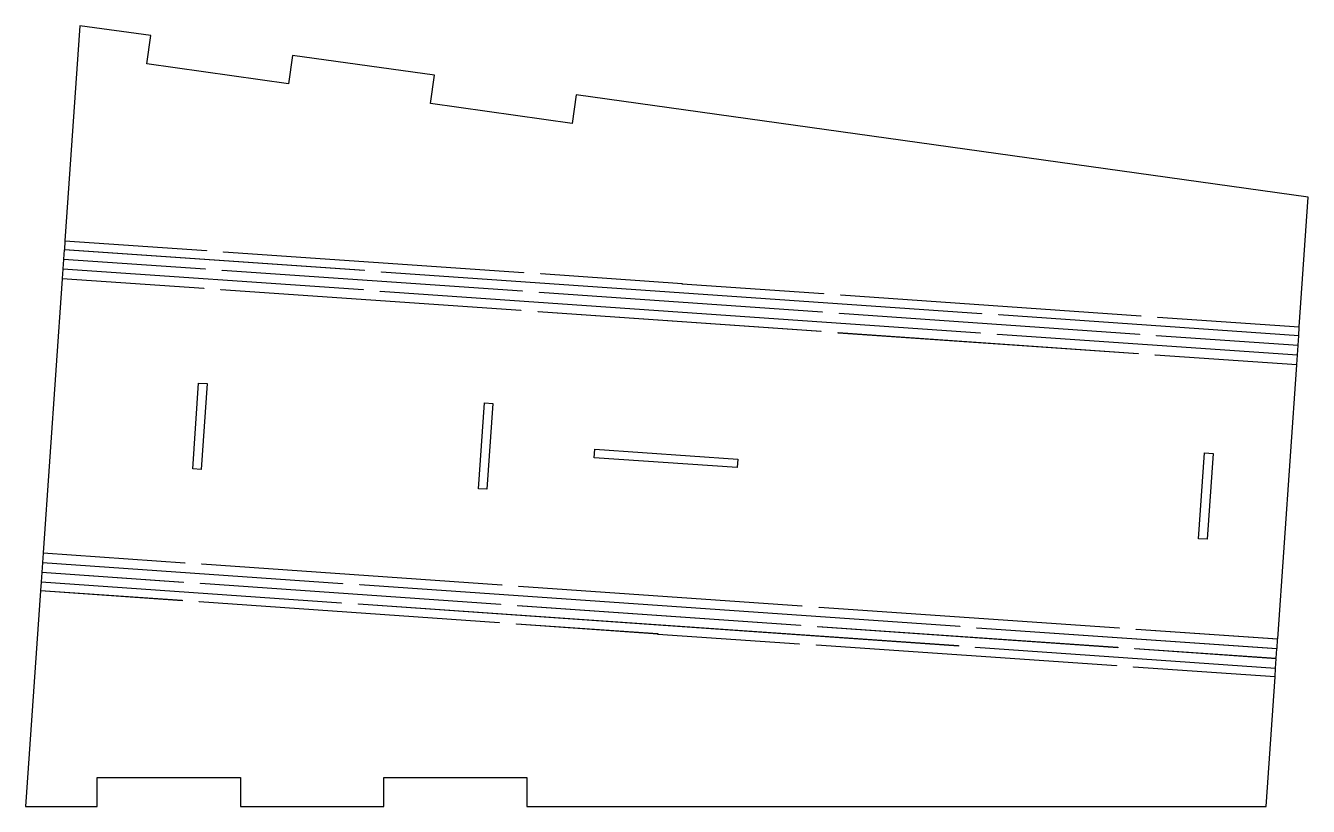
# Model space of a CAD drawing. Header units: inches. Extents: x -6.9 to 10.7, y 0 to 10.7.
import ezdxf

# ---------------------------------------------------------------- set-up
doc = ezdxf.new("R2010")
doc.units = ezdxf.units.IN
doc.layers.get('0').update_dxf_attribs({"linetype": 'CONTINUOUS'})

msp = doc.modelspace()

# ---------------------------------------------------------------- linework, layer by layer
for points in [[(-4.442, 7.114), (-6.386, 7.249), (-6.648, 3.483), (-4.704, 3.348), (-4.704, 3.343), (-6.648, 3.478), (-6.657, 3.35), (-2.533, 3.064), (-2.534, 3.059), (-6.657, 3.345), (-6.666, 3.217), (-4.722, 3.082), (-4.723, 3.077), (-6.667, 3.212), (-6.676, 3.084), (-2.552, 2.797), (-2.552, 2.792), (-6.676, 3.079), (-6.684, 2.967), (-4.74, 2.831), (-4.74, 2.826), (-6.684, 2.962), (-6.89, 0), (-5.906, 0), (-5.906, 0.394), (-3.937, 0.394), (-3.937, 0), (-1.969, 0), (-1.969, 0.394), (0, 0.394), (0, 0), (10.159, 0), (10.283, 1.779), (8.339, 1.913), (8.339, 1.918), (10.283, 1.784), (10.291, 1.895), (6.167, 2.182), (6.167, 2.187), (10.291, 1.9), (10.3, 2.029), (8.356, 2.164), (8.356, 2.169), (10.3, 2.034), (10.309, 2.162), (6.185, 2.448), (6.186, 2.453), (10.31, 2.167), (10.318, 2.295), (8.374, 2.43), (8.375, 2.435), (10.319, 2.3), (10.58, 6.066), (8.636, 6.201), (8.637, 6.206), (10.581, 6.071), (10.59, 6.199), (6.466, 6.485), (6.466, 6.49), (10.59, 6.204), (10.599, 6.332), (8.655, 6.467), (8.655, 6.472), (10.599, 6.337), (10.608, 6.465), (6.484, 6.752), (6.484, 6.757), (10.608, 6.47), (10.616, 6.582), (8.672, 6.718), (8.673, 6.723), (10.616, 6.587), (10.74, 8.371), (0.679, 9.775), (0.624, 9.385), (-1.325, 9.657), (-1.271, 10.047), (-3.22, 10.319), (-3.275, 9.929), (-5.224, 10.201), (-5.17, 10.591), (-6.145, 10.727), (-6.35, 7.77), (-4.406, 7.636), (-4.406, 7.631), (-6.351, 7.765), (-6.358, 7.653), (-2.234, 7.367), (-2.235, 7.362), (-6.359, 7.648), (-6.368, 7.52), (-4.423, 7.385), (-4.424, 7.38), (-6.368, 7.515), (-6.377, 7.387), (-2.253, 7.101), (-2.253, 7.096), (-6.377, 7.382), (-6.386, 7.254), (-4.442, 7.119)], [(-0.047, 7.331), (-4.171, 7.615), (-4.17, 7.62), (-0.046, 7.336)], [(-0.064, 7.078), (-4.188, 7.364), (-4.188, 7.369), (-0.064, 7.083)], [(-1.999, 7.346), (6.249, 6.773), (6.248, 6.768), (-1.999, 7.341)], [(2.133, 7.181), (0.189, 7.315), (0.189, 7.32), (2.134, 7.186)], [(-0.083, 6.811), (-4.207, 7.098), (-4.206, 7.103), (-0.082, 6.816)], [(-2.018, 7.08), (6.23, 6.507), (6.23, 6.502), (-2.018, 7.075)], [(4.06, 6.791), (0.172, 7.061), (0.172, 7.066), (4.06, 6.796)], [(2.133, 7.181), (4.078, 7.045), (4.077, 7.04), (2.133, 7.176)], [(4.313, 7.028), (8.437, 6.739), (8.437, 6.734), (4.313, 7.023)], [(0.153, 6.795), (0.153, 6.8), (4.042, 6.53), (4.041, 6.525)], [(4.295, 6.775), (8.419, 6.489), (8.419, 6.484), (4.295, 6.77)], [(8.401, 6.222), (8.401, 6.217), (4.277, 6.504), (4.277, 6.509)], [(-4.477, 4.63), (-4.594, 4.638), (-4.513, 5.816), (-4.395, 5.808)], [(-0.585, 5.544), (-0.467, 5.535), (-0.549, 4.357), (-0.667, 4.365)], [(2.897, 4.772), (2.889, 4.654), (0.925, 4.79), (0.934, 4.908)], [(9.312, 4.856), (9.43, 4.848), (9.348, 3.67), (9.231, 3.678)], [(-4.468, 3.327), (-4.468, 3.332), (-0.344, 3.045), (-0.345, 3.04)], [(-0.363, 2.774), (-4.487, 3.06), (-4.487, 3.065), (-0.363, 2.779)], [(5.95, 2.469), (-2.298, 3.042), (-2.298, 3.047), (5.95, 2.474)], [(-0.109, 3.024), (3.779, 2.754), (3.779, 2.749), (-0.109, 3.019)], [(-0.381, 2.521), (-4.504, 2.81), (-4.504, 2.815), (-0.38, 2.526)], [(5.931, 2.203), (-2.316, 2.776), (-2.316, 2.781), (5.932, 2.208)], [(-0.127, 2.758), (3.761, 2.488), (3.761, 2.483), (-0.128, 2.753)], [(4.015, 2.737), (8.139, 2.451), (8.139, 2.446), (4.015, 2.732)], [(1.799, 2.368), (-0.145, 2.504), (-0.145, 2.509), (1.799, 2.373)], [(3.997, 2.471), (8.121, 2.185), (8.12, 2.18), (3.996, 2.466)], [(1.799, 2.368), (3.743, 2.234), (3.743, 2.229), (1.799, 2.363)], [(3.979, 2.218), (8.103, 1.934), (8.103, 1.929), (3.979, 2.213)]]:
    msp.add_lwpolyline(points, close=True)

doc.saveas('drawing.dxf')
